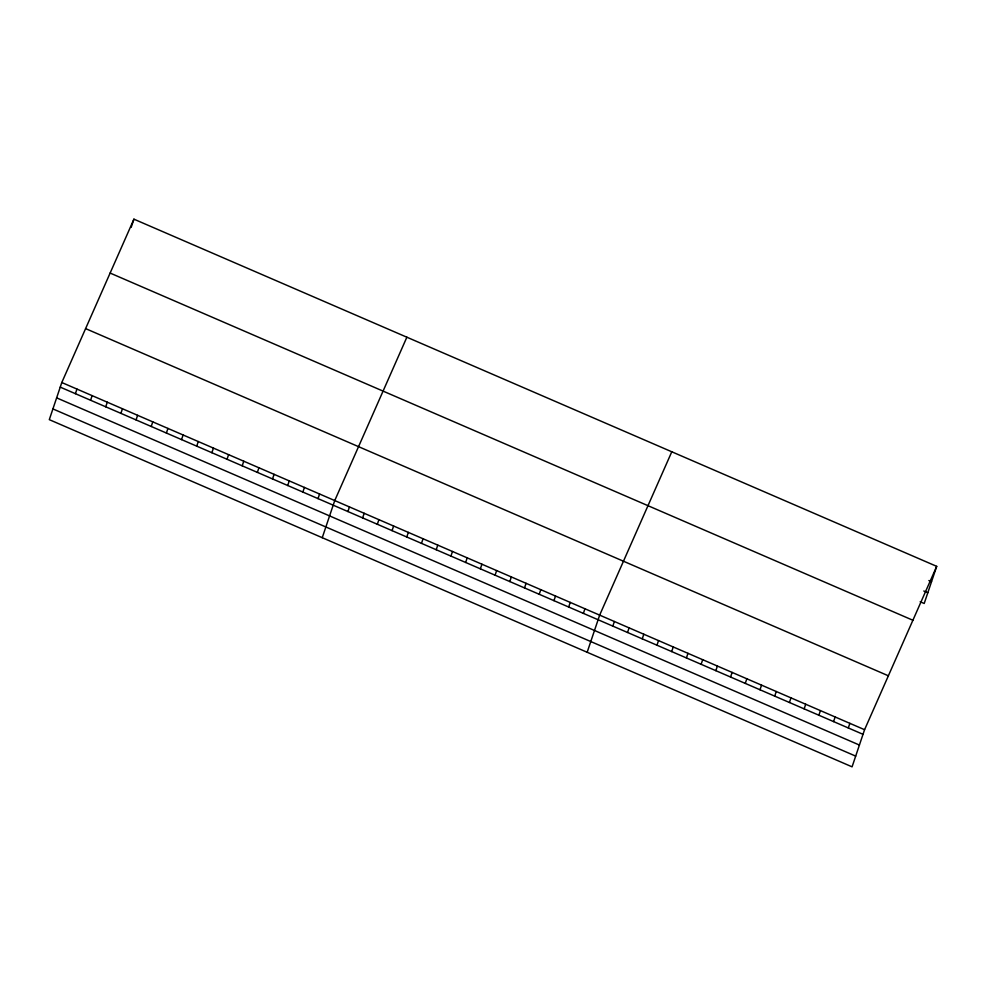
<?xml version="1.0" encoding="UTF-8"?>
<svg xmlns="http://www.w3.org/2000/svg" width="986" height="986" viewBox="0 0 986 986"><rect width="100%" height="100%" fill="white"/><g stroke="black" fill="none" stroke-linecap="round" stroke-linejoin="round"><path stroke-width="1.48" d="M61.798 382.519L49.3 419.654L852.077 766.837L864.574 729.702L936.7 566.346L133.923 219.163L61.798 382.519L864.574 729.702M131.163 227.347L133.923 219.163M75.404 393.685L76.957 389.076M90.576 400.254L92.129 395.632M105.736 406.811L107.289 402.189M120.896 413.368L122.449 408.746M136.068 419.925L137.621 415.303M151.228 426.482L152.781 421.86M166.387 433.039L167.94 428.429M181.56 439.596L183.113 434.986M196.719 446.153L198.272 441.543M211.879 452.71L213.432 448.1M227.039 459.266L228.592 454.657M242.211 465.823L243.764 461.214M257.371 472.38L258.924 467.771M272.53 478.95L274.083 474.328M287.702 485.506L289.255 480.885M302.862 492.063L304.415 487.441M318.022 498.62L319.575 493.998M322.249 537.703L334.747 500.555L406.873 337.2M347.91 511.537L349.463 506.927M362.626 517.909L364.179 513.287M377.342 524.269L378.895 519.659M392.058 530.641L393.611 526.019M406.774 537L408.327 532.391M421.49 543.372L423.043 538.75M436.219 549.732L437.772 545.122M450.935 556.092L452.488 551.482M465.651 562.464L467.204 557.842M480.367 568.823L481.92 564.214M495.083 575.195L496.636 570.574M509.799 581.555L511.352 576.946M524.515 587.927L526.068 583.305M539.231 594.287L540.784 589.677M553.959 600.647L555.512 596.037M568.675 607.019L570.228 602.397M583.392 613.378L584.944 608.769M587.163 652.276L599.661 615.128L671.786 451.773M612.824 626.11L614.377 621.5M627.54 632.482L629.093 627.86M642.256 638.842L643.809 634.232M656.972 645.214L658.525 640.592M671.688 651.573L673.241 646.964M686.416 657.933L687.969 653.324M701.132 664.305L702.685 659.683M715.848 670.665L717.401 666.055M730.564 677.037L732.117 672.415M745.28 683.397L746.833 678.787M759.996 689.769L761.549 685.147M774.713 696.128L776.265 691.519M789.429 702.488L790.982 697.878M804.157 708.86L805.71 704.238M818.873 715.22L820.426 710.61M833.589 721.592L835.142 716.97M848.305 727.951L849.858 723.342M936.7 566.346L924.202 603.481L920.184 601.743M928.861 580.532L931.536 581.691M923.796 591.008L927.814 592.746M110.124 273.06L912.9 620.256M85.597 328.609L888.374 675.792M60.245 387.128L863.021 734.323M56.633 397.863L859.41 745.046M52.911 408.919L855.688 756.114"/></g></svg>
